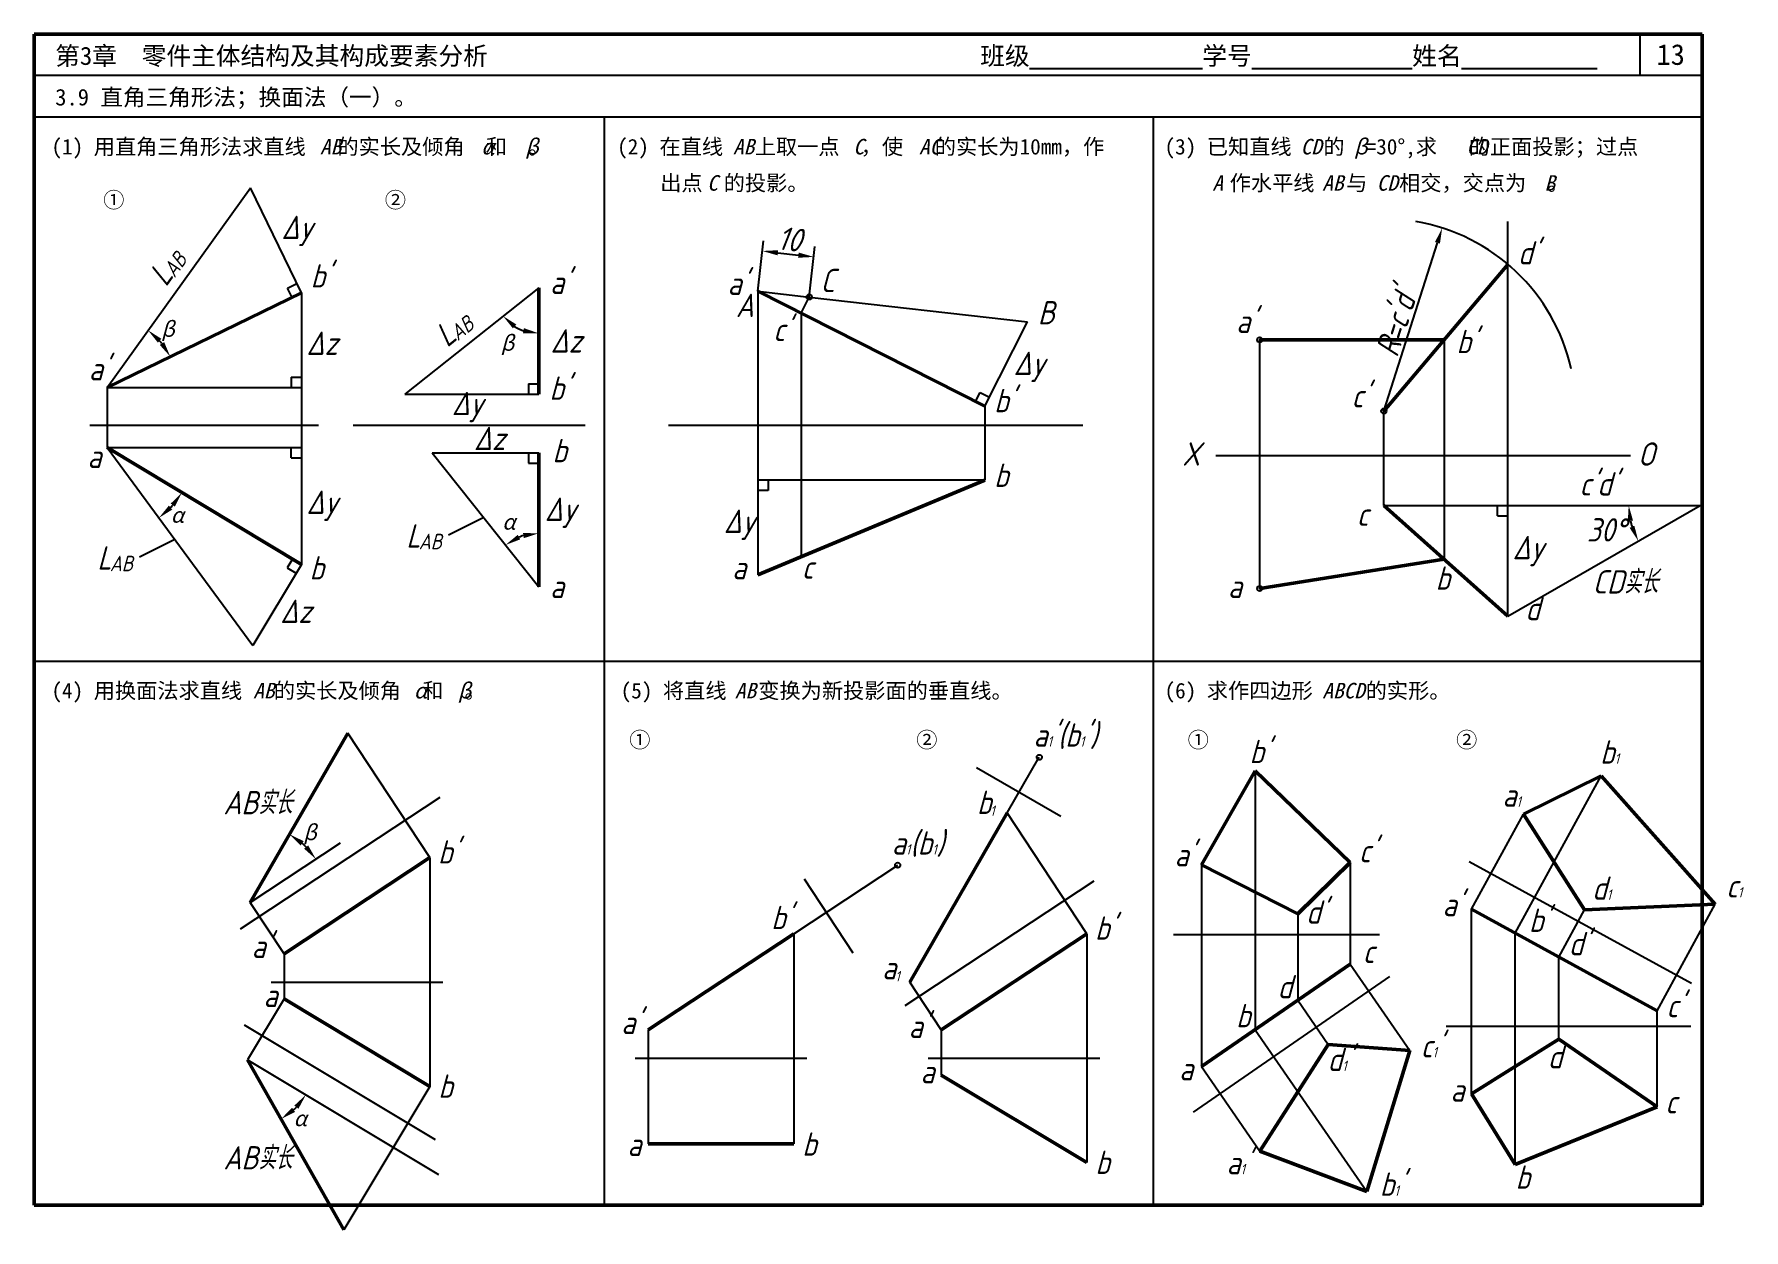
# Model space of a CAD drawing. Header units: millimetres. Extents: x 0 to 330, y -5 to 226.
import ezdxf

# ---------------------------------------------------------------- set-up
doc = ezdxf.new("R2010")
doc.units = ezdxf.units.MM
doc.header["$LTSCALE"] = 0.25
doc.layers.add('答案', color=1, linetype='Continuous')
doc.layers.add('细实线层', color=7, linetype='Continuous')
doc.layers.add('粗实线层', color=7, linetype='Continuous', lineweight=50)
doc.styles.get("Standard").update_dxf_attribs({"font": 'gbeitc.shx', "height": 4.5, "bigfont": 'gbcbig.shx'})
doc.styles.add('宋体', font='', dxfattribs={"height": 3})
doc.styles.add('宋体-斜体', font='', dxfattribs={"oblique": 15, "height": 3})
doc.styles.get('宋体').set_extended_font_data('SimSun')
doc.styles.get('宋体-斜体').set_extended_font_data('SimSun')
doc.dimstyles.new('ISO-25', dxfattribs={"dimtxt": 4.5, "dimasz": 3, "dimexe": 2, "dimexo": 0, "dimtad": 1, "dimtoh": 1, "dimdsep": 46, "dimtxsty": 'Standard', "dimcen": 0, "dimclrd": 256, "dimclre": 256, "dimclrt": 256, "dimadec": 0, "dimazin": 0, "dimtfac": 1, "dimtmove": 0, "dimatfit": 2, "dimfxl": 0, "dimlwd": -1, "dimlwe": -1, "dimarcsym": 0})

# ---------------------------------------------------------------- blocks, each defined once
blk = doc.blocks.new('*D5')
at = {"layer": 'Defpoints', "color": 0, "transparency": 16777216}
for p in [(150.5, 183.01), (139.68, 176.4), (149.61, 175.27)]:
    blk.add_point(p, dxfattribs=at)
at = {"layer": '答案', "transparency": 16777216}
for p, q in [((139.68, 176.4), (140.79, 186.13)), ((149.61, 175.27), (150.72, 185)), ((143.54, 183.8), (147.52, 183.35))]:
    blk.add_line(p, q, dxfattribs=at)
for points in [[(143.6, 184.3), (143.49, 183.31), (140.56, 184.15)], [(147.57, 183.85), (147.46, 182.85), (150.5, 183.01)]]:
    blk.add_solid(points, dxfattribs=at)
at = {"layer": '答案', "transparency": 16777216, "insert": (145.86, 186.43), "char_height": 4.5, "attachment_point": 5, "rotation": 353.4764}
blk.add_mtext('10', dxfattribs=at)
blk = doc.blocks.new('*D7')
at = {"layer": 'Defpoints', "color": 0, "transparency": 16777216}
for p in [(271.79, 188.59), (260.54, 153.26)]:
    blk.add_point(p, dxfattribs=at)
at = {"layer": '答案', "transparency": 16777216}
blk.add_line((260.54, 153.26), (270.88, 185.73), dxfattribs=at)
blk.add_solid([(270.41, 185.88), (271.36, 185.58), (271.79, 188.59)], dxfattribs=at)
at = {"layer": '答案', "transparency": 16777216, "insert": (262.97, 170.37), "char_height": 4.5, "attachment_point": 5, "rotation": 72.3318}
blk.add_mtext("R=c'd'", dxfattribs=at)

msp = doc.modelspace()

# ---------------------------------------------------------------- linework, layer by layer
at = {"lineweight": 50}
for p, q in [((322, 226), (0, 226)), ((0, 226), (0, 0)), ((322, 0), (322, 226)), ((0, 0), (322, 0))]:
    msp.add_line(p, q, dxfattribs=at)
for p, q in [((310, 218), (310, 226)), ((322, 218), (0, 218)), ((322, 210), (0, 210)), ((110, 210), (110, 0)), ((216, 210), (216, 0)), ((0, 105), (322, 105))]:
    msp.add_line(p, q)
at = {"layer": '答案'}
for p, q in [((14.078, 157.826), (41.724, 196.36)), ((51.592, 176.073), (41.724, 196.36)), ((284.49, 113.645), (284.49, 189.815)), ((48.918, 176.997), (50.717, 177.871)), ((49.793, 175.198), (48.918, 176.997)), ((97.405, 177.068), (71.527, 156.499)), ((139.676, 176.405), (149.611, 175.269)), ((148.037, 172.164), (149.611, 175.269)), ((149.611, 175.269), (191.752, 170.45)), ((148.037, 172.164), (148.037, 125.144)), ((183.498, 154.176), (191.752, 170.45)), ((272.155, 166.987), (272.155, 124.67)), ((49.592, 159.826), (51.592, 159.826)), ((49.592, 159.826), (49.592, 157.826)), ((95.405, 158.499), (97.405, 158.499)), ((95.405, 158.499), (95.405, 156.499)), ((14.078, 157.826), (51.592, 157.826)), ((71.527, 156.499), (97.405, 156.499)), ((181.714, 155.081), (182.619, 156.865)), ((182.619, 156.865), (184.402, 155.96)), ((14.078, 146.214), (51.592, 146.214)), ((14.078, 146.214), (42.188, 108.016)), ((49.592, 144.214), (49.592, 146.214)), ((76.835, 145.219), (97.405, 119.341)), ((76.835, 145.219), (97.405, 145.219)), ((95.405, 145.219), (95.405, 143.219)), ((49.592, 144.214), (51.592, 144.214)), ((95.405, 143.219), (97.405, 143.219)), ((183.498, 139.91), (139.676, 139.91)), ((141.676, 139.91), (141.676, 137.91)), ((141.676, 137.91), (139.676, 137.91)), ((86.792, 132.693), (79.946, 129.316)), ((260.541, 135.051), (284.49, 135.051)), ((282.49, 133.051), (282.49, 135.051)), ((282.49, 133.051), (284.49, 133.051)), ((284.49, 113.645), (321.567, 135.051)), ((284.49, 135.051), (321.567, 135.051)), ((27.15, 128.45), (20.304, 125.073)), ((51.592, 123.654), (42.188, 108.016)), ((49.878, 124.684), (48.847, 122.971)), ((48.847, 122.971), (50.561, 121.94)), ((76.389, 67.061), (60.535, 91.093)), ((187.839, 75.671), (194.027, 86.419)), ((181.872, 84.453), (198.176, 75.065)), ((285.861, 52.467), (302.459, 82.832)), ((39.817, 53.281), (78.344, 78.696)), ((203.215, 52.362), (187.839, 75.671)), ((277.429, 57.075), (287.461, 75.428)), ((41.717, 58.41), (59.114, 69.886)), ((319.95, 42.789), (276.991, 66.27)), ((146.63, 52.362), (166.683, 65.59)), ((148.628, 62.991), (158.054, 48.702)), ((168.115, 38.515), (204.636, 62.606)), ((48.253, 48.501), (41.717, 58.41)), ((294.292, 47.858), (299.274, 56.971)), ((313.263, 37.488), (324.507, 58.059)), ((254.028, 46.502), (265.531, 29.846)), ((175.079, 33.803), (169.02, 42.988)), ((223.786, 17.911), (261.7, 44.094)), ((48.253, 39.792), (41.185, 28.038)), ((243.911, 39.515), (249.788, 31.004)), ((40.545, 34.811), (77.381, 12.658)), ((235.69, 33.837), (257.245, 2.625)), ((41.185, 28.038), (78.022, 5.885)), ((225.361, 26.704), (236.624, 10.396)), ((76.389, 22.872), (59.755, -4.787))]:
    msp.add_line(p, q, dxfattribs=at)
at = {"layer": '答案', "lineweight": 50}
for p, q in [((260.541, 153.26), (284.49, 181.566)), ((236.586, 166.987), (272.155, 166.987)), ((272.155, 124.67), (236.586, 119.014)), ((41.717, 58.41), (60.535, 91.093)), ((287.461, 75.428), (302.459, 82.832)), ((302.459, 82.832), (324.507, 58.059)), ((169.02, 42.988), (187.839, 75.671)), ((299.274, 56.971), (287.461, 75.428)), ((324.507, 58.059), (299.274, 56.971)), ((249.788, 31.004), (236.624, 10.396)), ((265.531, 29.846), (249.788, 31.004)), ((257.245, 2.625), (265.531, 29.846)), ((41.185, 28.038), (59.755, -4.787)), ((236.624, 10.396), (257.245, 2.625))]:
    msp.add_line(p, q, dxfattribs=at)
at = {"layer": '答案'}
for centre in [(149.611, 175.269), (194.027, 86.419), (166.683, 65.59)]:
    msp.add_circle(centre, 0.5, dxfattribs=at)
for centre, radius, start, end in [((260.541, 153.26), 37.077, 12.70764, 80.43378), ((97.405, 177.068), 8.813, 238.07835, 250.40185), ((14.078, 157.826), 13.558, 38.64239, 41.63994), ((14.078, 146.214), 16.862, 316.55684, 318.77078), ((321.567, 135.051), 13.767, 192.50986, 197.49014), ((97.405, 119.341), 10.314, 106.72527, 111.75493), ((41.717, 58.41), 15.177, 44.75467, 48.72392), ((41.185, 28.038), 13.14, 312.60867, 315.86775)]:
    msp.add_arc(centre, radius, start, end, dxfattribs=at)
for points in [[(23.876, 166.463), (24.545, 167.206), (21.982, 168.842)], [(92.412, 169.214), (93.077, 169.961), (90.506, 171.584)], [(94.534, 169.258), (94.364, 168.273), (97.405, 168.255)], [(25.091, 166.56), (24.245, 166.025), (26.271, 163.756)], [(26.356, 135.395), (27.163, 134.806), (28.528, 137.524)], [(26.652, 134.244), (25.99, 134.994), (24.072, 132.633)], [(307.629, 132.015), (308.623, 132.124), (307.799, 135.051)], [(93.833, 128.487), (93.331, 129.352), (90.987, 127.415)], [(94.364, 129.713), (94.51, 128.723), (97.405, 129.654)], [(308.893, 131.115), (307.978, 130.712), (309.644, 128.168)], [(51.438, 69.41), (52.02, 70.223), (49.29, 71.563)], [(52.883, 69.411), (52.107, 68.78), (54.386, 66.767)], [(50.219, 19.194), (51.012, 18.584), (52.445, 21.267)], [(50.374, 17.964), (49.786, 18.772), (47.655, 16.602)]]:
    msp.add_solid(points, dxfattribs=at)
at = {"layer": '粗实线层'}
for p, q in [((14.078, 157.826), (51.592, 176.073)), ((97.405, 177.068), (97.405, 156.499)), ((139.676, 176.405), (183.498, 154.176)), ((14.078, 146.214), (51.592, 123.654)), ((97.405, 145.219), (97.405, 119.341)), ((183.498, 139.91), (139.676, 121.663)), ((260.541, 135.051), (284.49, 113.645)), ((235.69, 83.78), (225.361, 65.668)), ((254.028, 66.089), (235.69, 83.78)), ((48.253, 48.501), (76.389, 67.061)), ((243.911, 56.19), (254.028, 66.089)), ((225.361, 65.668), (243.911, 56.19)), ((313.263, 37.488), (277.429, 57.075)), ((118.495, 33.803), (146.63, 52.362)), ((175.079, 33.803), (203.215, 52.362)), ((225.361, 26.704), (254.028, 46.502)), ((48.253, 39.792), (76.389, 22.872)), ((294.292, 32.012), (277.429, 21.482)), ((313.263, 18.955), (294.292, 32.012)), ((175.079, 25.094), (203.215, 8.174)), ((277.429, 21.482), (285.861, 7.792)), ((285.861, 7.792), (313.263, 18.955)), ((118.495, 11.826), (146.63, 11.826))]:
    msp.add_line(p, q, dxfattribs=at)
at = {"layer": '细实线层'}
for p, q in [((51.592, 176.073), (51.592, 123.654)), ((139.676, 176.405), (139.676, 121.663)), ((236.586, 119.014), (236.586, 166.987)), ((14.078, 157.826), (14.078, 146.214)), ((183.498, 154.176), (183.498, 139.91)), ((260.541, 135.051), (260.541, 153.26)), ((10.758, 150.527), (54.912, 150.527)), ((61.551, 150.527), (106.368, 150.527)), ((122.413, 150.527), (202.42, 150.527)), ((228.096, 144.692), (308.175, 144.692)), ((235.69, 83.78), (235.69, 33.837)), ((76.389, 67.061), (76.389, 22.872)), ((254.028, 66.089), (254.028, 46.502)), ((225.361, 65.668), (225.361, 26.704)), ((243.911, 56.19), (243.911, 39.515)), ((277.429, 21.482), (277.429, 57.075)), ((146.63, 52.362), (146.63, 11.826)), ((203.215, 52.362), (203.215, 8.174)), ((219.916, 52.188), (259.72, 52.188)), ((285.861, 7.792), (285.861, 52.467)), ((48.253, 48.501), (48.253, 39.792)), ((294.292, 32.012), (294.292, 47.858)), ((45.763, 43.027), (78.878, 43.027)), ((313.263, 18.955), (313.263, 37.488)), ((118.495, 33.803), (118.495, 11.826)), ((175.079, 33.803), (175.079, 25.094)), ((272.581, 34.54), (319.798, 34.54)), ((116.005, 28.328), (149.12, 28.328)), ((172.589, 28.328), (205.704, 28.328)), ((146.63, 11.826), (118.495, 11.826))]:
    msp.add_line(p, q, dxfattribs=at)
for centre in [(236.586, 166.987), (260.541, 153.26), (236.586, 119.014)]:
    msp.add_circle(centre, 0.5, dxfattribs=at)
for p in [(236.586, 166.987), (236.586, 166.987), (260.541, 153.26), (260.541, 153.26), (236.586, 119.014), (236.586, 119.014)]:
    msp.add_point(p, dxfattribs=at)

# ---------------------------------------------------------------- texts
at = {"style": '宋体'}
for s, height, p in [('第3章  零件主体结构及其构成要素分析', 3.5, (4.054, 220.075)), ('班级%%U              %%U学号%%U             %%U姓名%%U           ', 3.5, (182.613, 220.075)), ('13', 4, (313.195, 220.075)), ('3.9 直角三角形法；换面法（一）。', 3.2, (4.054, 212.244)), ('(1) 用直角三角形法求直线   的实长及倾角  和  。', 3, (3.334, 202.787)), ('(2) 在直线   上取一点  ，使   的实长为10mm，作', 3, (112.534, 202.787)), ('(3) 已知直线   的  =30%%D,求   的正面投影；过点', 3, (218.198, 202.787)), ('出点  的投影。', 3, (120.844, 195.787)), ('  作水平线   与   相交，交点为  。', 3, (226.69, 195.787)), ('①', 3, (13.32, 192.504)), ('②', 3, (67.682, 192.504)), ('(4) 用换面法求直线   的实长及倾角  和  。', 3, (3.334, 97.787)), ('(5) 将直线   变换为新投影面的垂直线。', 3, (113.214, 97.787)), ('(6) 求作四边形     的实形。', 3, (218.198, 97.787)), ('①', 3, (114.863, 88.287)), ('②', 3, (170.266, 88.287)), ('①', 3, (222.663, 88.287)), ('②', 3, (274.479, 88.287))]:
    msp.add_text(s, height=height, dxfattribs=at).set_placement(p)
at = {"style": '宋体-斜体', "oblique": 15}
for s, p in [('AB', (55.178, 202.787)), ('α', (86.297, 202.787)), ('β', (94.801, 202.787)), ('AB', (134.904, 202.787)), ('C', (158.123, 202.787)), ('AC', (170.805, 202.787)), ('CD', (244.473, 202.787)), ('β', (254.798, 202.787)), ('CD', (276.48, 202.787)), ('C', (129.907, 195.787)), ('A', (227.434, 195.787)), ('AB', (248.647, 195.787)), ('CD', (259.16, 195.787)), ('B', (291.543, 195.787)), ('AB', (42.286, 97.787)), ('α', (73.297, 97.787)), ('β', (81.801, 97.787)), ('AB', (135.261, 97.787)), ('ABCD', (248.674, 97.787))]:
    msp.add_text(s, height=3, dxfattribs=at).set_placement(p)
at = {"layer": '答案'}
for s, height, p in [('Δy', 4.5, (47.74, 186.46)), ("d'", 4.5, (286.412, 181.548)), ('C', 4.5, (151.772, 176.206)), ('A', 4.5, (135.452, 171.402)), ("c'", 4.5, (142.658, 166.745)), ('B', 4.5, (193.739, 169.993)), ('Δz', 4.5, (52.569, 164.097)), ('Δz', 4.5, (99.708, 164.546)), ("b'", 4.5, (274.547, 164.422)), ('Δy', 4.5, (189.089, 160.216)), ('Δy', 4.5, (80.628, 152.462)), ('Δz', 4.5, (84.893, 145.712)), ("c'd'", 4.5, (298.281, 136.951)), ('Δy', 4.5, (52.569, 133.404)), ('Δy', 4.5, (98.586, 132.059)), ('Δy', 4.5, (133.134, 129.73)), ('30°', 4.5, (299.732, 128.073)), ('L', 4.5, (71.825, 126.904)), ('AB', 3, (74.239, 126.575)), ('Δy', 4.5, (285.405, 124.653)), ('L', 4.5, (12.183, 122.661)), ('AB', 3, (14.598, 122.333)), ('c', 4.5, (148.169, 120.877)), ('b', 4.5, (270.52, 118.766)), ('CD实长', 4.5, (300.825, 118.036)), ('Δz', 4.5, (47.521, 112.357)), ('AB实长', 4.5, (36.527, 75.417)), ('b', 4.5, (181.988, 75.48)), ('1', 2, (184.539, 75.101)), ('a', 4.5, (163.68, 43.552)), ('1', 2, (166.231, 43.172)), ('AB实长', 4.5, (36.527, 6.861))]:
    msp.add_text(s, height=height, dxfattribs=at).set_placement(p)
for s, height, rotation, p in [('AB', 3, 54.34344, (27.095, 178.819)), ('L', 4.5, 54.34344, (25.42, 177.049)), ('AB', 3, 39.3044, (81.773, 166.664)), ('L', 4.5, 39.3044, (79.696, 165.388))]:
    msp.add_text(s, height=height, rotation=rotation, dxfattribs=at).set_placement(p)
at = {"layer": '答案', "style": '宋体-斜体', "oblique": 15}
for s, p in [('β', (24.541, 167.585)), ('β', (90.087, 164.894)), ('α', (26.363, 131.711)), ('α', (90.338, 130.365)), ('β', (51.961, 70.428)), ('α', (50.07, 15.226))]:
    msp.add_text(s, height=3, dxfattribs=at).set_placement(p)
at = {"layer": '答案', "char_height": 4.5, "width": 17.25804, "attachment_point": 1}
for s, insert in [("\\pt13.5;a{\\H0.44444x;1}'(b{\\H0.44444x;1}')", (192.898, 92.971)), ('\\pt13.5;b{\\H0.44444x;1}', (302.27, 89.687)), ('\\pt13.5;a{\\H0.44444x;1}', (283.42, 81.368)), ('a{\\H0.44444x;1}(b{\\H0.44444x;1})', (165.554, 72.142)), ('\\pt13.5;d{\\H0.44444x;1}', (300.736, 63.415)), ('\\pt13.5;c{\\H0.44444x;1}', (326.599, 63.853)), ("\\pt13.5;c{\\H0.44444x;1}'", (267.639, 32.984)), ("\\pt13.5;d{\\H0.44444x;1}'", (249.666, 30.357)), ("\\pt13.5;a{\\H0.44444x;1}'", (230.159, 10.434)), ("\\pt13.5;b{\\H0.44444x;1}'", (259.749, 6.274))]:
    msp.add_mtext(s, dxfattribs=dict(at, insert=insert))
at = {"layer": '细实线层'}
for s, p in [("b'", (53.365, 177.103)), ("a'", (99.573, 175.856)), ("a'", (133.834, 175.671)), ("a'", (232.024, 168.336)), ("a'", (10.539, 159.155)), ("b'", (99.462, 155.422)), ("b'", (185.295, 153.02)), ("c'", (254.296, 153.956)), ('a', (10.268, 142.273)), ('b', (100.039, 143.365)), ('X', (221.601, 142.724)), ('O', (309.551, 142.706)), ('b', (185.295, 138.612)), ('c', (255.299, 131.093)), ('b', (53.15, 120.749)), ('a', (134.726, 120.784)), ('a', (99.573, 117.149)), ('a', (230.433, 117.185)), ('d', (287.841, 112.884)), ("b'", (234.602, 85.284)), ("b'", (77.945, 65.909)), ("a'", (220.126, 65.368)), ("c'", (255.717, 66.136)), ("d'", (245.511, 54.299)), ("a'", (271.862, 55.751)), ("b'", (142.264, 53.244)), ("b'", (204.771, 51.21)), ("b'", (288.538, 52.711)), ("a'", (41.966, 47.683)), ("d'", (296.225, 48.203)), ('c', (256.457, 46.703)), ('d', (240.006, 39.896)), ('a', (44.26, 38.198)), ("c'", (315.072, 36.242)), ("a'", (113.318, 32.984)), ("a'", (168.792, 32.245)), ('b', (232.003, 34.305)), ('d', (292.167, 26.366)), ('a', (171.086, 23.499)), ('a', (221.019, 24.067)), ('b', (78.011, 20.693)), ('a', (273.389, 19.957)), ('c', (314.849, 17.681)), ('b', (148.252, 9.508)), ('a', (114.501, 9.446)), ('b', (204.837, 5.995)), ('b', (285.961, 3.133))]:
    msp.add_text(s, height=4.5, dxfattribs=at).set_placement(p)

# ---------------------------------------------------------------- dimensions: what is measured, and where the dimension line sits
at = {"layer": '答案'}
dim = msp.add_aligned_dim(p1=(139.676, 176.405), p2=(149.611, 175.269), distance=7.791, dimstyle='ISO-25', dxfattribs=at)
dim.commit()
dim.dimension.update_dxf_attribs({"geometry": '*D5', "text_midpoint": (145.856, 186.434)})
dim = msp.add_radius_dim(center=(260.541, 153.26), mpoint=(271.794, 188.588), text="R=c'd'", dimstyle='ISO-25', dxfattribs=at)
dim.commit()
dim.dimension.update_dxf_attribs({"geometry": '*D7', "text_midpoint": (262.973, 170.368)})

doc.saveas('drawing.dxf')
